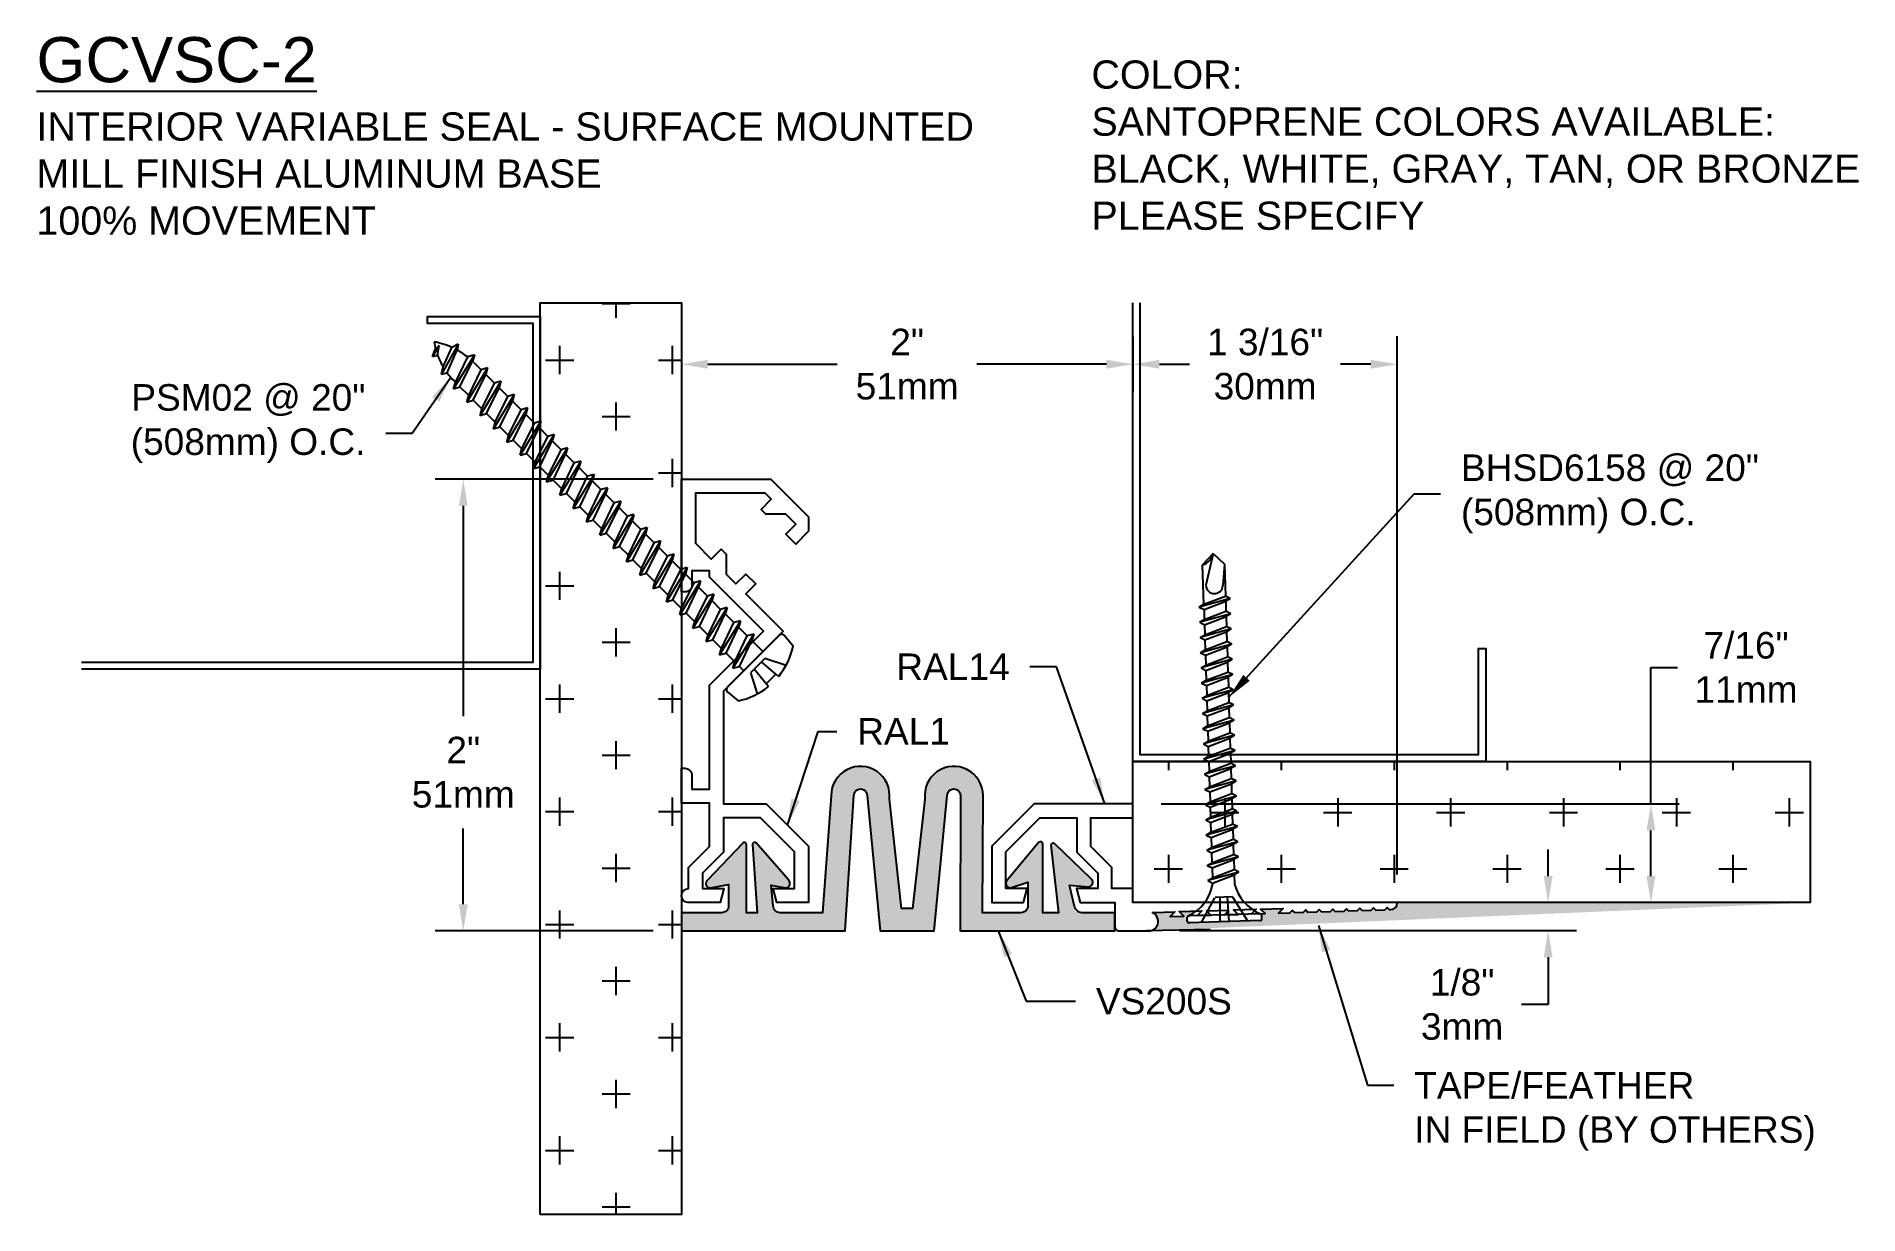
# Model space of a CAD drawing. Header units: inches. Extents: x 1.24 to 9.32, y 0.72 to 5.93.
import ezdxf

# ---------------------------------------------------------------- set-up
doc = ezdxf.new("R2010")
doc.units = ezdxf.units.IN
doc.header["$MEASUREMENT"] = 0
doc.linetypes.add('HIDDEN2', pattern=[0.1875, 0.125, -0.0625])
for name, color, linetype in [('Anchors', 4, 'Continuous'), ('Conditions', 1, 'Continuous'), ('Dimensions', 3, 'Continuous'), ('Fillers', 2, 'Continuous'), ('Metals', 7, 'Continuous'), ('Text', 2, 'Continuous')]:
    doc.layers.add(name, color=color, linetype=linetype)
doc.styles.add('Arial', font='arial.ttf')
doc.dimstyles.new('Arial', dxfattribs={"dimtxt": 0.1175, "dimasz": 0.1175, "dimexe": 0.125, "dimexo": 0.125, "dimgap": 0.09, "dimtad": 0, "dimtih": 1, "dimtoh": 1, "dimdec": 4, "dimzin": 0, "dimdsep": 46, "dimlunit": 4, "dimtxsty": 'Arial', "dimcen": 0.09, "dimadec": 0, "dimazin": 0, "dimtfac": 1, "dimtdec": 4, "dimtofl": 0, "dimtmove": 0, "dimatfit": 3, "dimfxl": 0, "dimfrac": 2, "dimtolj": 1, "dimtzin": 0, "dimarcsym": 0})

# ---------------------------------------------------------------- blocks, each defined once
blk = doc.blocks.new('*D0')
at = {"layer": 'Defpoints', "color": 0}
for p in [(4.1014, 4.7535), (6.1014, 4.7279), (4.1014, 4.4816)]:
    blk.add_point(p, dxfattribs=at)
at = {"layer": 'Dimensions', "color": 0, "lineweight": -2}
for p, q in [((4.1014, 4.6285), (4.1014, 4.3566)), ((6.1014, 4.6029), (6.1014, 4.3566)), ((4.2189, 4.4816), (4.7921, 4.4816)), ((5.9839, 4.4816), (5.4107, 4.4816))]:
    blk.add_line(p, q, dxfattribs=at)
at = {"layer": 'Dimensions', "color": 0}
for points in [[(4.2189, 4.5012), (4.2189, 4.4621), (4.1014, 4.4816)], [(5.9839, 4.5012), (5.9839, 4.4621), (6.1014, 4.4816)]]:
    blk.add_solid(points, dxfattribs=at)
at = {"layer": 'Dimensions', "color": 0, "insert": (5.1014, 4.4816), "char_height": 0.1175, "attachment_point": 5, "style": 'Arial'}
blk.add_mtext('\\A1;2"\\P51mm', dxfattribs=at)
blk = doc.blocks.new('RAL14')
blk.add_lwpolyline([(0.4255, -0.0332), (0.4055, -0.0538), (0.4655, -0.052), (0.4455, -0.0326), (0.5455, -0.0295), (0.5255, -0.0501), (0.5855, -0.0482), (0.5655, -0.0288), (0.6655, -0.0257), (0.6455, -0.0464), (0.6952, -0.0448), (0.7055, -0.0345), (0.7152, -0.0442), (0.7552, -0.0429), (0.7655, -0.0326), (0.7752, -0.0423), (0.8152, -0.0411), (0.8255, -0.0307), (0.8352, -0.0404), (0.8752, -0.0392), (0.8855, -0.0289), (0.8952, -0.0386), (0.9352, -0.0373), (0.9455, -0.027), (0.9552, -0.0367), (0.9952, -0.0355), (1.0055, -0.0251), (1.0152, -0.0348), (1.0552, -0.0336), (1.0655, -0.0233), (1.0752, -0.033), (1.1152, -0.0317), (1.1255, -0.0214), (1.1352, -0.0311), (1.142, -0.0309, 0.405134), (1.171, -0.0009), (1.171, 0), (0, 0), (0, 0.062), (-0.0936, 0.062), (-0.0936, 0.156), (-0.1866, 0.249), (-0.1866, 0.375), (0, 0.375), (0, 0.437), (-0.4373, 0.437), (-0.6243, 0.25), (-0.6243, 0), (-0.4852, 0), (-0.4686, 0.062), (-0.5623, 0.062), (-0.5623, 0.2243), (-0.4116, 0.375), (-0.2486, 0.375), (-0.2486, 0.2233), (-0.1556, 0.1303), (-0.1556, 0.062), (-0.2506, 0.062), (-0.234, 0), (-0.08, 0), (-0.08, -0.105, 0.414214), (-0.06, -0.125), (0.0598, -0.125, 0.898994), (0.0864, -0.0437), (0.1855, -0.0407), (0.1655, -0.0613), (0.2255, -0.0594), (0.2055, -0.04), (0.3055, -0.0369), (0.2855, -0.0575), (0.3455, -0.0557), (0.3255, -0.0363)], format="xyb", close=True)
blk = doc.blocks.new('*D2')
at = {"layer": 'Defpoints', "color": 0}
for p in [(6.1014, 4.4816), (6.1014, 4.4816), (7.2724, 2.0973)]:
    blk.add_point(p, dxfattribs=at)
at = {"layer": 'Dimensions', "color": 0, "lineweight": -2}
for p, q in [((7.2724, 2.2223), (7.2724, 4.6066)), ((6.2189, 4.4816), (6.3524, 4.4816)), ((7.1549, 4.4816), (7.0215, 4.4816))]:
    blk.add_line(p, q, dxfattribs=at)
at = {"layer": 'Dimensions', "color": 0}
for points in [[(6.2189, 4.5012), (6.2189, 4.4621), (6.1014, 4.4816)], [(7.1549, 4.5012), (7.1549, 4.4621), (7.2724, 4.4816)]]:
    blk.add_solid(points, dxfattribs=at)
at = {"layer": 'Dimensions', "color": 0, "insert": (6.6869, 4.4816), "char_height": 0.1175, "attachment_point": 5, "style": 'Arial'}
blk.add_mtext('\\A1;1 3/16"\\P30mm', dxfattribs=at)
blk = doc.blocks.new('*D3')
at = {"layer": 'Defpoints', "color": 0}
for p in [(9.1014, 2.0973), (6.1827, 1.9732), (7.9405, 1.9732)]:
    blk.add_point(p, dxfattribs=at)
at = {"layer": 'Dimensions', "color": 0, "lineweight": -2}
for p, q in [((7.9405, 2.2148), (7.9405, 2.3323)), ((8.9764, 2.0973), (7.8155, 2.0973)), ((6.3077, 1.9732), (8.0655, 1.9732)), ((7.9405, 1.8557), (7.9405, 1.6459)), ((7.9405, 1.6459), (7.823, 1.6459))]:
    blk.add_line(p, q, dxfattribs=at)
at = {"layer": 'Dimensions', "color": 0}
for points in [[(7.9209, 2.2148), (7.9601, 2.2148), (7.9405, 2.0973)], [(7.9209, 1.8557), (7.9601, 1.8557), (7.9405, 1.9732)]]:
    blk.add_solid(points, dxfattribs=at)
at = {"layer": 'Dimensions', "color": 0, "insert": (7.5594, 1.6459), "char_height": 0.1175, "attachment_point": 5, "style": 'Arial'}
blk.add_mtext('\\A1;1/8"\\P3mm', dxfattribs=at)
blk = doc.blocks.new('*D4')
at = {"layer": 'Defpoints', "color": 0}
for p in [(6.1014, 2.5343), (8.3958, 2.0973), (9.1014, 2.0973)]:
    blk.add_point(p, dxfattribs=at)
at = {"layer": 'Dimensions', "color": 0, "lineweight": -2}
for p, q in [((8.3958, 2.5343), (8.3958, 3.1391)), ((8.3958, 3.1391), (8.5133, 3.1391)), ((6.2264, 2.5343), (8.5208, 2.5343)), ((8.3958, 2.2148), (8.3958, 2.4168)), ((8.9764, 2.0973), (8.2708, 2.0973))]:
    blk.add_line(p, q, dxfattribs=at)
at = {"layer": 'Dimensions', "color": 0}
for points in [[(8.3762, 2.4168), (8.4154, 2.4168), (8.3958, 2.5343)], [(8.3762, 2.2148), (8.4154, 2.2148), (8.3958, 2.0973)]]:
    blk.add_solid(points, dxfattribs=at)
at = {"layer": 'Dimensions', "color": 0, "insert": (8.8171, 3.1391), "char_height": 0.1175, "attachment_point": 5, "style": 'Arial'}
blk.add_mtext('\\A1;7/16"\\P11mm', dxfattribs=at)
blk = doc.blocks.new('ral1')
blk.add_lwpolyline([(0, 0.0001, -0.958439), (0.0026, 0.062), (0.0026, 0.156), (0.0956, 0.249), (0.0956, 0.44), (-0.0284, 0.44), (-0.0284, 0.595), (-0.0124, 0.595, -0.414214), (0.0186, 0.564), (0.0186, 0.502), (0.0956, 0.502), (0.0956, 0.9627), (0.3351, 1.2022), (0.0956, 1.4416), (0.0956, 1.469), (0.0186, 1.469), (0.0186, 1.407, -0.414214), (-0.0124, 1.376), (-0.0284, 1.376), (-0.0284, 1.875), (0.368, 1.875), (0.5346, 1.7083), (0.5346, 1.6449), (0.478, 1.5882), (0.4341, 1.6321), (0.4787, 1.6766), (0.4348, 1.7205), (0.3464, 1.7198), (0.3245, 1.7417), (0.3691, 1.7862), (0.3423, 1.813), (0.0336, 1.813), (0.0336, 1.5913), (0.1039, 1.5211), (0.1477, 1.5649), (0.1697, 1.543), (0.1697, 1.4553), (0.2135, 1.4115), (0.2573, 1.4553), (0.3012, 1.4115), (0.2573, 1.3676), (0.4228, 1.2022), (0.1576, 0.937), (0.1576, 0.437), (0.3476, 0.437), (0.5346, 0.25), (0.5346, 0), (0.3943, 0), (0.3776, 0.062), (0.4726, 0.062), (0.4726, 0.2243), (0.322, 0.375), (0.1576, 0.375), (0.1576, 0.2233), (0.0646, 0.1303), (0.0646, 0.062), (0.1596, 0.062), (0.143, 0), (0, 0)], format="xyb", close=True)
blk = doc.blocks.new('*D6')
at = {"layer": 'Defpoints', "color": 0}
for p in [(3.1354, 3.9723), (4.1014, 3.9723), (4.1014, 1.9723)]:
    blk.add_point(p, dxfattribs=at)
at = {"layer": 'Dimensions', "color": 0, "lineweight": -2}
for p, q in [((3.9764, 3.9723), (3.0104, 3.9723)), ((3.1354, 3.8548), (3.1354, 2.9224)), ((3.1354, 2.0898), (3.1354, 2.4261)), ((3.9764, 1.9723), (3.0104, 1.9723))]:
    blk.add_line(p, q, dxfattribs=at)
at = {"layer": 'Dimensions', "color": 0}
for points in [[(3.1158, 3.8548), (3.1549, 3.8548), (3.1354, 3.9723)], [(3.1158, 2.0898), (3.1549, 2.0898), (3.1354, 1.9723)]]:
    blk.add_solid(points, dxfattribs=at)
at = {"layer": 'Dimensions', "color": 0, "insert": (3.1354, 2.6743), "char_height": 0.1175, "attachment_point": 5, "style": 'Arial'}
blk.add_mtext('\\A1;2"\\P51mm', dxfattribs=at)
blk = doc.blocks.new('PSMO2')
for p, q in [((-0.089, 0.1159), (-0.0437, 0.0281)), ((-0.0319, 0.1271), (-0.0299, 0.1115)), ((-0.0299, 0.1115), (-0.023, 0.0281)), ((-0.0299, 0.1115), (0.0299, 0.1115)), ((0.0299, 0.1115), (0.023, 0.0281)), ((0.0319, 0.1271), (0.0299, 0.1115)), ((0.089, 0.1159), (0.0437, 0.0281)), ((-0.1774, 0.0173), (-0.1722, 0.0772)), ((-0.1615, 0), (0.1615, 0)), ((-0.06, -0.0689), (-0.06, 0)), ((-0.0437, 0.0281), (0.0437, 0.0281)), ((0.06, -0.0273), (0.06, 0)), ((0.1774, 0.0173), (0.1722, 0.0772)), ((-0.086, -0.0833), (0.086, -0.0417)), ((-0.086, -0.0833), (-0.06, -0.0689)), ((0.06, -0.0273), (-0.06, -0.0689)), ((0.06, -0.0561), (-0.06, -0.0977)), ((0.086, -0.0417), (0.06, -0.0273)), ((0.086, -0.0417), (0.06, -0.0561)), ((0.06, -0.1106), (0.06, -0.0561)), ((-0.086, -0.0833), (-0.06, -0.0977)), ((-0.086, -0.1667), (0.086, -0.125)), ((-0.086, -0.1667), (-0.06, -0.1523)), ((-0.06, -0.1523), (-0.06, -0.0977)), ((0.06, -0.1106), (-0.06, -0.1523)), ((0.06, -0.1394), (-0.06, -0.1811)), ((0.086, -0.125), (0.06, -0.1106)), ((0.086, -0.125), (0.06, -0.1394)), ((0.06, -0.1939), (0.06, -0.1394)), ((-0.086, -0.1667), (-0.06, -0.1811)), ((-0.086, -0.25), (0.086, -0.2083)), ((-0.086, -0.25), (-0.06, -0.2356)), ((-0.06, -0.2356), (-0.06, -0.1811)), ((0.06, -0.1939), (-0.06, -0.2356)), ((0.06, -0.2227), (-0.06, -0.2644)), ((0.086, -0.2083), (0.06, -0.1939)), ((0.086, -0.2083), (0.06, -0.2227)), ((0.06, -0.2773), (0.06, -0.2227)), ((-0.086, -0.25), (-0.06, -0.2644)), ((-0.086, -0.3333), (0.086, -0.2917)), ((-0.086, -0.3333), (-0.06, -0.3189)), ((-0.06, -0.3189), (-0.06, -0.2644)), ((0.06, -0.2773), (-0.06, -0.3189)), ((0.06, -0.3061), (-0.06, -0.3477)), ((0.086, -0.2917), (0.06, -0.2773)), ((0.086, -0.2917), (0.06, -0.3061)), ((0.06, -0.3606), (0.06, -0.3061)), ((-0.086, -0.3333), (-0.06, -0.3477)), ((-0.086, -0.4167), (0.086, -0.375)), ((-0.086, -0.4167), (-0.06, -0.4023)), ((-0.06, -0.4023), (-0.06, -0.3477)), ((0.06, -0.3606), (-0.06, -0.4023)), ((0.06, -0.3894), (-0.06, -0.4311)), ((0.086, -0.375), (0.06, -0.3606)), ((0.086, -0.375), (0.06, -0.3894)), ((0.06, -0.4439), (0.06, -0.3894)), ((-0.086, -0.4167), (-0.06, -0.4311)), ((-0.086, -0.5), (0.086, -0.4583)), ((-0.06, -0.4856), (-0.06, -0.4311)), ((0.06, -0.4439), (-0.06, -0.4856)), ((0.06, -0.4727), (-0.06, -0.5144)), ((0.086, -0.4583), (0.06, -0.4439)), ((0.086, -0.4583), (0.06, -0.4727)), ((0.06, -0.5273), (0.06, -0.4727)), ((-0.086, -0.5), (-0.06, -0.4856)), ((-0.086, -0.5), (-0.06, -0.5144)), ((-0.086, -0.5833), (0.086, -0.5417)), ((-0.06, -0.5689), (-0.06, -0.5144)), ((0.06, -0.5273), (-0.06, -0.5689)), ((0.06, -0.5561), (-0.06, -0.5977)), ((0.086, -0.5417), (0.06, -0.5273)), ((0.086, -0.5417), (0.06, -0.5561)), ((0.06, -0.6106), (0.06, -0.5561)), ((-0.086, -0.5833), (-0.06, -0.5689)), ((-0.086, -0.5833), (-0.06, -0.5977)), ((-0.086, -0.6667), (0.086, -0.625)), ((-0.06, -0.6523), (-0.06, -0.5977)), ((0.06, -0.6106), (-0.06, -0.6523)), ((0.06, -0.6394), (-0.06, -0.6811)), ((0.086, -0.625), (0.06, -0.6106)), ((0.086, -0.625), (0.06, -0.6394)), ((0.06, -0.6939), (0.06, -0.6394)), ((-0.086, -0.6667), (-0.06, -0.6523)), ((-0.086, -0.6667), (-0.06, -0.6811)), ((-0.086, -0.75), (0.086, -0.7083)), ((-0.06, -0.7356), (-0.06, -0.6811)), ((0.06, -0.6939), (-0.06, -0.7356)), ((0.06, -0.7227), (-0.06, -0.7644)), ((0.086, -0.7083), (0.06, -0.6939)), ((0.086, -0.7083), (0.06, -0.7227)), ((0.06, -0.7773), (0.06, -0.7227)), ((-0.086, -0.75), (-0.06, -0.7356)), ((-0.086, -0.75), (-0.06, -0.7644)), ((-0.086, -0.8333), (0.086, -0.7917)), ((-0.06, -0.8189), (-0.06, -0.7644)), ((0.06, -0.7773), (-0.06, -0.8189)), ((0.06, -0.8061), (-0.06, -0.8477)), ((0.086, -0.7917), (0.06, -0.7773)), ((0.086, -0.7917), (0.06, -0.8061)), ((0.06, -0.8606), (0.06, -0.8061)), ((-0.086, -0.8333), (-0.06, -0.8189)), ((-0.086, -0.8333), (-0.06, -0.8477)), ((-0.086, -0.9167), (0.086, -0.875)), ((-0.06, -0.9023), (-0.06, -0.8477)), ((0.06, -0.8606), (-0.06, -0.9023)), ((0.086, -0.875), (0.06, -0.8606)), ((0.086, -0.875), (0.06, -0.8894)), ((-0.086, -0.9167), (-0.06, -0.9023)), ((-0.086, -0.9167), (-0.06, -0.9311)), ((-0.086, -1), (0.086, -0.9583)), ((0.06, -0.8894), (-0.06, -0.9311)), ((-0.06, -0.9856), (-0.06, -0.9311)), ((0.06, -0.9439), (-0.06, -0.9856)), ((0.06, -0.9439), (0.06, -0.8894)), ((0.086, -0.9583), (0.06, -0.9439)), ((0.086, -0.9583), (0.06, -0.9727)), ((-0.086, -1), (-0.06, -0.9856)), ((-0.086, -1), (-0.06, -1.0144)), ((-0.086, -1.0833), (0.086, -1.0417)), ((0.06, -0.9727), (-0.06, -1.0144)), ((-0.06, -1.0689), (-0.06, -1.0144)), ((0.06, -1.0273), (-0.06, -1.0689)), ((0.06, -1.0273), (0.06, -0.9727)), ((0.086, -1.0417), (0.06, -1.0273)), ((0.086, -1.0417), (0.06, -1.0561)), ((-0.086, -1.0833), (-0.06, -1.0689)), ((-0.086, -1.0833), (-0.06, -1.0977)), ((-0.086, -1.1667), (0.086, -1.125)), ((0.06, -1.0561), (-0.06, -1.0977)), ((-0.06, -1.1523), (-0.06, -1.0977)), ((0.06, -1.1106), (-0.06, -1.1523)), ((0.06, -1.1106), (0.06, -1.0561)), ((0.086, -1.125), (0.06, -1.1106)), ((0.086, -1.125), (0.06, -1.1394)), ((-0.086, -1.1667), (-0.06, -1.1523)), ((-0.086, -1.1667), (-0.06, -1.1811)), ((-0.086, -1.25), (0.086, -1.2083)), ((0.06, -1.1394), (-0.06, -1.1811)), ((-0.06, -1.2356), (-0.06, -1.1811)), ((0.06, -1.1939), (-0.06, -1.2356)), ((0.06, -1.1939), (0.06, -1.1394)), ((0.086, -1.2083), (0.06, -1.1939)), ((0.086, -1.2083), (0.06, -1.2227)), ((-0.086, -1.25), (-0.06, -1.2356)), ((-0.086, -1.25), (-0.06, -1.2644)), ((0.06, -1.2227), (-0.06, -1.2644)), ((-0.06, -1.3189), (-0.06, -1.2644)), ((0.06, -1.2773), (-0.06, -1.3189)), ((0.06, -1.2773), (0.06, -1.2227)), ((0.086, -1.2917), (0.06, -1.2773)), ((-0.086, -1.3333), (0.086, -1.2917)), ((-0.086, -1.3333), (-0.06, -1.3189)), ((-0.086, -1.3333), (-0.06, -1.3477)), ((0.06, -1.3061), (-0.06, -1.3477)), ((-0.06, -1.4023), (-0.06, -1.3477)), ((0.06, -1.3606), (-0.06, -1.4023)), ((0.086, -1.2917), (0.06, -1.3061)), ((0.06, -1.3606), (0.06, -1.3061)), ((0.086, -1.375), (0.06, -1.3606)), ((-0.086, -1.4167), (0.086, -1.375)), ((-0.086, -1.4167), (-0.06, -1.4023)), ((-0.086, -1.4167), (-0.06, -1.4311)), ((0.06, -1.3894), (-0.06, -1.4311)), ((-0.06, -1.4856), (-0.06, -1.4311)), ((0.06, -1.4439), (-0.06, -1.4856)), ((0.086, -1.375), (0.06, -1.3894)), ((0.06, -1.4439), (0.06, -1.3894)), ((0.086, -1.4583), (0.06, -1.4439)), ((-0.086, -1.5), (0.086, -1.4583)), ((-0.086, -1.5), (-0.06, -1.4856)), ((-0.086, -1.5), (-0.06, -1.5144)), ((0.06, -1.4727), (-0.06, -1.5144)), ((-0.06, -1.5689), (-0.06, -1.5144)), ((0.06, -1.5273), (-0.06, -1.5689)), ((0.086, -1.4583), (0.06, -1.4727)), ((0.06, -1.5273), (0.06, -1.4727)), ((0.086, -1.5417), (0.06, -1.5273)), ((-0.086, -1.5833), (0.086, -1.5417)), ((-0.086, -1.5833), (-0.06, -1.5689)), ((-0.086, -1.5833), (-0.06, -1.5977)), ((0.06, -1.5561), (-0.06, -1.5977)), ((-0.06, -1.6523), (-0.06, -1.5977)), ((0.06, -1.6106), (-0.06, -1.6523)), ((0.086, -1.5417), (0.06, -1.5561)), ((0.06, -1.6106), (0.06, -1.5561)), ((0.086, -1.625), (0.06, -1.6106)), ((-0.086, -1.6667), (0.086, -1.625)), ((-0.086, -1.6667), (-0.06, -1.6523)), ((-0.086, -1.6667), (-0.06, -1.6811)), ((0.06, -1.6394), (-0.06, -1.6811)), ((-0.06, -1.7356), (-0.06, -1.6811)), ((0.06, -1.6939), (-0.06, -1.7356)), ((0.086, -1.625), (0.06, -1.6394)), ((0.06, -1.6939), (0.06, -1.6394)), ((0.086, -1.7083), (0.06, -1.6939)), ((-0.086, -1.75), (0.086, -1.7083)), ((-0.086, -1.75), (-0.06, -1.7356)), ((-0.086, -1.75), (-0.06, -1.7644)), ((0.06, -1.7227), (-0.06, -1.7644)), ((-0.06, -1.8104), (-0.06, -1.7644)), ((0.086, -1.7083), (0.06, -1.7227)), ((0.06, -1.7227), (0.06, -1.7773)), ((-0.086, -1.8333), (0.086, -1.7917)), ((-0.086, -1.8333), (-0.06, -1.8189)), ((-0.086, -1.8333), (-0.058, -1.847)), ((0.06, -1.7773), (-0.06, -1.8189)), ((0.06, -1.8061), (-0.058, -1.847)), ((0.086, -1.7917), (0.06, -1.7773)), ((0.086, -1.7917), (0.06, -1.8061)), ((0.06, -1.8061), (0.06, -1.8104)), ((-0.0685, -1.9167), (0.0787, -1.875)), ((-0.0685, -1.9167), (-0.047, -1.902)), ((-0.0685, -1.9167), (-0.0389, -1.9264)), ((0.0559, -1.862), (-0.047, -1.902)), ((0.0496, -1.8924), (-0.0389, -1.9264)), ((0.0787, -1.875), (0.0496, -1.8924)), ((0.0787, -1.875), (0.0559, -1.862)), ((0.0305, -1.9468), (-0.0039, -1.972)), ((-0.0039, -1.972), (0.0513, -1.9583)), ((0.0174, -1.9725), (-0.0039, -1.972)), ((0.0513, -1.9583), (0.0174, -1.9725)), ((0.0513, -1.9583), (0.0305, -1.9468))]:
    blk.add_line(p, q)
for centre, radius, start, end in [((0, -0.1847), 0.3135, 95.84468, 123.32297), ((0, -0.1847), 0.3135, 56.67703, 84.15532), ((-0.1615, 0.016), 0.016, 175, 270), ((0.1615, 0.016), 0.016, 270, 5), ((0.2696, -1.8104), 0.3296, 180, 181.48094), ((0.2696, -1.8104), 0.3296, 186.38087, 196.13333), ((-0.2696, -1.8104), 0.3296, 350.9871, 0), ((0.2696, -1.8104), 0.3296, 200.61291, 215.11798), ((-0.2696, -1.8104), 0.3296, 335.5566, 345.58715), ((-0.2696, -1.8104), 0.3296, 324.88202, 330.53258)]:
    blk.add_arc(centre, radius, start, end)
blk = doc.blocks.new('PSM02')
blk.add_blockref('PSMO2', (0, 0))
blk = doc.blocks.new('vs200s')
blk.add_hatch(color=256).paths.add_polyline_path([(4.8849, 2.6965, -1.006512), (4.9434, 2.6965), (5.0017, 2.0979), (5.2404, 2.0979), (5.2987, 2.6965, -1.006512), (5.3572, 2.6965), (5.3552, 2.0973), (6.0411, 2.0973), (6.0411, 2.1773), (5.9025, 2.1773, -0.381399), (5.8621, 2.207), (5.8407, 2.2995), (5.9233, 2.2929, 0.6658), (5.9375, 2.327), (5.7746, 2.4836, 0.645863), (5.758, 2.4761), (5.7915, 2.1773), (5.7215, 2.1773), (5.7215, 2.4823, 0.637589), (5.705, 2.49), (5.5659, 2.3235, 0.699658), (5.5788, 2.2882), (5.6556, 2.3123), (5.6556, 2.2083, -0.414214), (5.6246, 2.1773), (5.4552, 2.1773), (5.4572, 2.6965, 1.064659), (5.1997, 2.6807), (5.1453, 2.1968), (5.0968, 2.1968), (5.0424, 2.6807, 1.064659), (4.7849, 2.6965), (4.7463, 2.1773), (4.5594, 2.1773, -0.414214), (4.5284, 2.2083), (4.5186, 2.299), (4.5822, 2.2878, 0.699658), (4.595, 2.3231), (4.453, 2.4873, 0.637589), (4.4366, 2.4796), (4.4572, 2.1773), (4.4101, 2.1773), (4.4101, 2.4788, 0.67662), (4.3928, 2.4857), (4.2366, 2.3221, 0.684825), (4.2501, 2.2873), (4.3301, 2.3023), (4.3301, 2.2083, -0.414214), (4.2991, 2.1773), (4.1211, 2.1773), (4.1211, 2.0973), (4.8463, 2.0973)])
blk.add_lwpolyline([(5.0424, 2.6807, 1.064659), (4.7849, 2.6965), (4.7463, 2.1773), (4.5594, 2.1773, -0.414214), (4.5284, 2.2083), (4.5186, 2.299), (4.5822, 2.2878, 0.699658), (4.595, 2.3231), (4.453, 2.4873, 0.637589), (4.4366, 2.4796), (4.4572, 2.1773), (4.4101, 2.1773), (4.4101, 2.4788, 0.67662), (4.3928, 2.4857), (4.2366, 2.3221, 0.684825), (4.2501, 2.2873), (4.3301, 2.3023), (4.3301, 2.2083, -0.414214), (4.2991, 2.1773), (4.1211, 2.1773), (4.1211, 2.0973), (4.8463, 2.0973), (4.8849, 2.6965, -1.006512), (4.9434, 2.6965), (5.0017, 2.0979), (5.2404, 2.0979), (5.2987, 2.6965, -1.006512), (5.3572, 2.6965), (5.3552, 2.0973), (6.0411, 2.0973), (6.0411, 2.1773), (5.9025, 2.1773, -0.37041), (5.8624, 2.2056), (5.8407, 2.2995), (5.9233, 2.2929, 0.684825), (5.9368, 2.3277), (5.7752, 2.483, 0.67662), (5.758, 2.4761), (5.7915, 2.1773), (5.7215, 2.1773), (5.7215, 2.4823, 0.637589), (5.705, 2.49), (5.5659, 2.3235, 0.699658), (5.5788, 2.2882), (5.6556, 2.3123), (5.6556, 2.2083, -0.414214), (5.6246, 2.1773), (5.4552, 2.1773), (5.4572, 2.6965, 1.064659), (5.1997, 2.6807), (5.1453, 2.1968), (5.0968, 2.1968)], format="xyb", close=True)
blk = doc.blocks.new('BHSD6158')
for p, q in [((-0.1577, 0), (0.1577, 0)), ((-0.1655, -0.0078), (-0.1655, -0.0232)), ((-0.1577, -0.031), (0.1577, -0.031)), ((0.1655, -0.0078), (0.1655, -0.0232)), ((-0.0695, -0.218), (0.0695, -0.1843)), ((-0.0695, -0.218), (-0.0485, -0.2063)), ((-0.0695, -0.218), (-0.0485, -0.2296)), ((-0.0485, -0.2063), (-0.0485, -0.1655)), ((0.0485, -0.1727), (-0.0485, -0.2063)), ((0.0485, -0.1959), (-0.0485, -0.2296)), ((-0.0485, -0.2737), (-0.0485, -0.2296)), ((0.0485, -0.24), (-0.0485, -0.2737)), ((0.0485, -0.1727), (0.0485, -0.1655)), ((0.0695, -0.1843), (0.0485, -0.1727)), ((0.0695, -0.1843), (0.0485, -0.1959)), ((0.0485, -0.24), (0.0485, -0.1959)), ((0.0695, -0.2516), (0.0485, -0.24)), ((-0.0695, -0.2853), (0.0695, -0.2516)), ((-0.0695, -0.2853), (-0.0485, -0.2737)), ((-0.0695, -0.2853), (-0.0485, -0.2969)), ((-0.0695, -0.3527), (0.0695, -0.319)), ((0.0485, -0.2633), (-0.0485, -0.2969)), ((-0.0485, -0.341), (-0.0485, -0.2969)), ((0.0485, -0.3073), (-0.0485, -0.341)), ((0.0695, -0.2516), (0.0485, -0.2633)), ((0.0485, -0.3073), (0.0485, -0.2633)), ((0.0695, -0.319), (0.0485, -0.3073)), ((0.0695, -0.319), (0.0485, -0.3306)), ((-0.0695, -0.3527), (-0.0485, -0.341)), ((-0.0695, -0.3527), (-0.0485, -0.3643)), ((-0.0695, -0.42), (0.0695, -0.3863)), ((0.0485, -0.3306), (-0.0485, -0.3643)), ((-0.0485, -0.4084), (-0.0485, -0.3643)), ((0.0485, -0.3747), (-0.0485, -0.4084)), ((0.0485, -0.398), (-0.0485, -0.4316)), ((0.0485, -0.3747), (0.0485, -0.3306)), ((0.0695, -0.3863), (0.0485, -0.3747)), ((0.0695, -0.3863), (0.0485, -0.398)), ((0.0485, -0.442), (0.0485, -0.398)), ((-0.0695, -0.42), (-0.0485, -0.4084)), ((-0.0695, -0.42), (-0.0485, -0.4316)), ((-0.0695, -0.4873), (0.0695, -0.4537)), ((-0.0695, -0.4873), (-0.0485, -0.4757)), ((-0.0485, -0.4757), (-0.0485, -0.4316)), ((0.0485, -0.442), (-0.0485, -0.4757)), ((0.0485, -0.4653), (-0.0485, -0.499)), ((0.0695, -0.4537), (0.0485, -0.442)), ((0.0695, -0.4537), (0.0485, -0.4653)), ((0.0485, -0.5094), (0.0485, -0.4653)), ((-0.0695, -0.4873), (-0.0485, -0.499)), ((-0.0695, -0.5547), (0.0695, -0.521)), ((-0.0695, -0.5547), (-0.0485, -0.5431)), ((-0.0695, -0.5547), (-0.0485, -0.5663)), ((-0.0485, -0.5431), (-0.0485, -0.499)), ((0.0485, -0.5094), (-0.0485, -0.5431)), ((0.0485, -0.5326), (-0.0485, -0.5663)), ((0.0695, -0.521), (0.0485, -0.5094)), ((0.0695, -0.521), (0.0485, -0.5326)), ((0.0485, -0.5767), (0.0485, -0.5326)), ((-0.0695, -0.622), (0.0695, -0.5884)), ((-0.0695, -0.622), (-0.0485, -0.6104)), ((-0.0695, -0.622), (-0.0485, -0.6337)), ((-0.0485, -0.6104), (-0.0485, -0.5663)), ((0.0485, -0.5767), (-0.0485, -0.6104)), ((0.0485, -0.6), (-0.0485, -0.6337)), ((-0.0485, -0.6777), (-0.0485, -0.6337)), ((0.0485, -0.6441), (-0.0485, -0.6777)), ((0.0695, -0.5884), (0.0485, -0.5767)), ((0.0695, -0.5884), (0.0485, -0.6)), ((0.0485, -0.6441), (0.0485, -0.6)), ((0.0695, -0.6557), (0.0485, -0.6441)), ((-0.0695, -0.6894), (0.0695, -0.6557)), ((-0.0695, -0.6894), (-0.0485, -0.6777)), ((-0.0695, -0.6894), (-0.0485, -0.701)), ((-0.0695, -0.7567), (0.0695, -0.723)), ((0.0485, -0.6673), (-0.0485, -0.701)), ((-0.0485, -0.7451), (-0.0485, -0.701)), ((0.0485, -0.7114), (-0.0485, -0.7451)), ((0.0695, -0.6557), (0.0485, -0.6673)), ((0.0485, -0.7114), (0.0485, -0.6673)), ((0.0695, -0.723), (0.0485, -0.7114)), ((0.0695, -0.723), (0.0485, -0.7347)), ((-0.0695, -0.7567), (-0.0485, -0.7451)), ((-0.0695, -0.7567), (-0.0485, -0.7684)), ((-0.0695, -0.8241), (0.0695, -0.7904)), ((0.0485, -0.7347), (-0.0485, -0.7684)), ((-0.0485, -0.8124), (-0.0485, -0.7684)), ((0.0485, -0.7788), (-0.0485, -0.8124)), ((0.0485, -0.802), (-0.0485, -0.8357)), ((0.0485, -0.7788), (0.0485, -0.7347)), ((0.0695, -0.7904), (0.0485, -0.7788)), ((0.0695, -0.7904), (0.0485, -0.802)), ((0.0485, -0.8461), (0.0485, -0.802)), ((-0.0695, -0.8241), (-0.0485, -0.8124)), ((-0.0695, -0.8241), (-0.0485, -0.8357)), ((-0.0695, -0.8914), (0.0695, -0.8577)), ((-0.0695, -0.8914), (-0.0485, -0.8798)), ((-0.0485, -0.8798), (-0.0485, -0.8357)), ((0.0485, -0.8461), (-0.0485, -0.8798)), ((0.0485, -0.8694), (-0.0485, -0.903)), ((0.0695, -0.8577), (0.0485, -0.8461)), ((0.0695, -0.8577), (0.0485, -0.8694)), ((0.0485, -0.9135), (0.0485, -0.8694)), ((-0.0695, -0.8914), (-0.0485, -0.903)), ((-0.0695, -0.9588), (0.0695, -0.9251)), ((-0.0695, -0.9588), (-0.0485, -0.9471)), ((-0.0695, -0.9588), (-0.0485, -0.9704)), ((-0.0485, -0.9471), (-0.0485, -0.903)), ((0.0485, -0.9135), (-0.0485, -0.9471)), ((0.0485, -0.9367), (-0.0485, -0.9704)), ((0.0695, -0.9251), (0.0485, -0.9135)), ((0.0695, -0.9251), (0.0485, -0.9367)), ((0.0485, -0.9808), (0.0485, -0.9367)), ((-0.0695, -1.0261), (0.0695, -0.9924)), ((-0.0695, -1.0261), (-0.0485, -1.0145)), ((-0.0695, -1.0261), (-0.0485, -1.0377)), ((-0.0485, -1.0145), (-0.0485, -0.9704)), ((0.0485, -0.9808), (-0.0485, -1.0145)), ((0.0485, -1.0041), (-0.0485, -1.0377)), ((-0.0485, -1.0818), (-0.0485, -1.0377)), ((0.0485, -1.0481), (-0.0485, -1.0818)), ((0.0695, -0.9924), (0.0485, -0.9808)), ((0.0695, -0.9924), (0.0485, -1.0041)), ((0.0485, -1.0481), (0.0485, -1.0041)), ((0.0695, -1.0598), (0.0485, -1.0481)), ((-0.0695, -1.0934), (0.0695, -1.0598)), ((-0.0695, -1.0934), (-0.0485, -1.0818)), ((-0.0695, -1.0934), (-0.0485, -1.1051)), ((-0.0695, -1.1608), (0.0695, -1.1271)), ((0.0485, -1.0714), (-0.0485, -1.1051)), ((-0.0485, -1.1492), (-0.0485, -1.1051)), ((0.0485, -1.1155), (-0.0485, -1.1492)), ((0.0695, -1.0598), (0.0485, -1.0714)), ((0.0485, -1.1155), (0.0485, -1.0714)), ((0.0695, -1.1271), (0.0485, -1.1155)), ((0.0695, -1.1271), (0.0485, -1.1387)), ((-0.0695, -1.1608), (-0.0485, -1.1492)), ((-0.0695, -1.1608), (-0.0485, -1.1724)), ((-0.0695, -1.2281), (0.0695, -1.1945)), ((0.0485, -1.1387), (-0.0485, -1.1724)), ((-0.0485, -1.2165), (-0.0485, -1.1724)), ((0.0485, -1.1828), (-0.0485, -1.2165)), ((0.0485, -1.2061), (-0.0485, -1.2398)), ((0.0485, -1.1828), (0.0485, -1.1387)), ((0.0695, -1.1945), (0.0485, -1.1828)), ((0.0695, -1.1945), (0.0485, -1.2061)), ((0.0485, -1.2502), (0.0485, -1.2061)), ((-0.0695, -1.2281), (-0.0485, -1.2165)), ((-0.0695, -1.2281), (-0.0485, -1.2398)), ((-0.0695, -1.2955), (0.0695, -1.2618)), ((-0.0695, -1.2955), (-0.0485, -1.2838)), ((-0.0485, -1.2838), (-0.0485, -1.2398)), ((0.0485, -1.2502), (-0.0485, -1.2838)), ((0.0485, -1.2734), (-0.0485, -1.3071)), ((0.0695, -1.2618), (0.0485, -1.2502)), ((0.0695, -1.2618), (0.0485, -1.2734)), ((0.0485, -1.3175), (0.0485, -1.2734)), ((-0.0695, -1.2955), (-0.0485, -1.3071)), ((-0.0695, -1.3628), (0.0695, -1.3292)), ((-0.0695, -1.3628), (-0.0485, -1.3512)), ((-0.0695, -1.3628), (-0.0485, -1.3745)), ((-0.0485, -1.3512), (-0.0485, -1.3071)), ((0.0485, -1.3175), (-0.0485, -1.3512)), ((0.0485, -1.3408), (-0.0485, -1.3745)), ((0.0695, -1.3292), (0.0485, -1.3175)), ((0.0695, -1.3292), (0.0485, -1.3408)), ((0.0485, -1.3849), (0.0485, -1.3408)), ((-0.0695, -1.4302), (0.0695, -1.3965)), ((-0.0695, -1.4302), (-0.0485, -1.4185)), ((-0.0695, -1.4302), (-0.0485, -1.4418)), ((-0.0485, -1.4185), (-0.0485, -1.3745)), ((0.0485, -1.3849), (-0.0485, -1.4185)), ((0.0485, -1.4081), (-0.0485, -1.4418)), ((-0.0485, -1.5837), (-0.0485, -1.4418)), ((0.0695, -1.3965), (0.0485, -1.3849)), ((0.0695, -1.3965), (0.0485, -1.4081)), ((0.0485, -1.4081), (0.0485, -1.5837)), ((-0.0485, -1.5837), (-0.0385, -1.4887)), ((0, -1.6322), (0.0367, -1.4933)), ((0, -1.6322), (-0.0485, -1.5837)), ((0, -1.6322), (0.0485, -1.5837))]:
    blk.add_line(p, q)
at = {"linetype": 'HIDDEN2'}
for p, q in [((-0.1026, 0), (-0.0382, -0.1106)), ((-0.0199, 0), (-0.0159, -0.1106)), ((0.0199, 0), (0.0159, -0.1106)), ((0.1026, 0), (0.0382, -0.1106)), ((0.0382, -0.1106), (-0.0382, -0.1106))]:
    blk.add_line(p, q, dxfattribs=at)
for centre, radius, start, end in [((-0.1577, -0.0078), 0.00781, 90, 180), ((0.1577, -0.0078), 0.00781, 0, 90), ((-0.1577, -0.0232), 0.00781, 180, 270), ((-0.2432, -0.212), 0.2002, 13.43937, 64.70603), ((0.2432, -0.212), 0.2002, 115.29397, 166.56063), ((0.1577, -0.0232), 0.00781, 270, 0), ((-0.0009, -1.4919), 0.0377, 357.78791, 175.12637), ((0.0619, -1.6456), 0.0633, 102.22033, 167.77967)]:
    blk.add_arc(centre, radius, start, end)

msp = doc.modelspace()

# ---------------------------------------------------------------- hatches: boundary and pattern name
at = {"layer": 'Conditions'}
h = msp.add_hatch(dxfattribs=at)
h.set_pattern_fill('CROSS', color=256, style=0)
h.paths.add_polyline_path([(4.10139, 4.75353), (3.47639, 4.75353), (3.47639, 4.22864), (3.47905, 4.22941), (3.47639, 4.22015), (3.47639, 4.1953), (3.50942, 4.16227), (3.53798, 4.17048), (3.52977, 4.14192), (3.56834, 4.10335), (3.59691, 4.11156), (3.5887, 4.08299), (3.62727, 4.04442), (3.65583, 4.05263), (3.64762, 4.02407), (3.68619, 3.9855), (3.71476, 3.99371), (3.70655, 3.96514), (3.74512, 3.92657), (3.77368, 3.93478), (3.76547, 3.90622), (3.80405, 3.86765), (3.83261, 3.87585), (3.8244, 3.84729), (3.86297, 3.80872), (3.89153, 3.81693), (3.88333, 3.78837), (3.9219, 3.7498), (3.95046, 3.758), (3.94225, 3.72944), (3.98082, 3.69087), (4.00938, 3.69908), (4.00118, 3.67052), (4.03975, 3.63194), (4.06831, 3.64015), (4.0601, 3.61159), (4.09867, 3.57302), (4.10139, 3.5738)])
h.paths.add_polyline_path([(3.47639, 0.71584), (4.10139, 0.71584), (4.10139, 3.37334), (4.094, 3.37122), (4.10139, 3.39694), (4.10139, 3.40059), (4.06364, 3.43835), (4.03508, 3.43014), (4.04328, 3.4587), (4.00471, 3.49727), (3.97615, 3.48907), (3.98436, 3.51763), (3.94579, 3.5562), (3.91722, 3.54799), (3.92543, 3.57655), (3.88686, 3.61513), (3.8583, 3.60692), (3.86651, 3.63548), (3.82793, 3.67405), (3.79937, 3.66584), (3.80758, 3.6944), (3.76901, 3.73298), (3.74045, 3.72477), (3.74866, 3.75333), (3.71008, 3.7919), (3.68152, 3.78369), (3.68973, 3.81226), (3.65116, 3.85083), (3.6226, 3.84262), (3.6308, 3.87118), (3.59223, 3.90975), (3.56367, 3.90155), (3.57188, 3.93011), (3.53331, 3.96868), (3.50475, 3.96047), (3.51295, 3.98903), (3.47639, 4.02559)])
h = msp.add_hatch(dxfattribs=at)
h.set_pattern_fill('CROSS', color=256, style=0)
h.set_pattern_definition([(0, (0.19578, 7.2469), (0.25, -0.25), [0.125, -0.375]), (270, (0.25828, 7.3094), (-0.25, -0.25), [0.125, -0.375])])
h.paths.add_polyline_path([(9.10139, 2.09728), (6.10139, 2.09728), (6.10139, 2.19728), (6.10139, 2.72228), (7.66389, 2.72228), (9.10139, 2.72228)])
h = msp.add_hatch(color=256, dxfattribs=at)
h.dxf.hatch_style = 1
h.paths.add_polyline_path([(9.10139, 2.09728), (7.27244, 2.09728), (7.27244, 2.09636, -0.4051336), (7.24337, 2.06637), (7.23658, 2.06616), (7.22688, 2.07587), (7.21655, 2.06554), (7.17658, 2.0643), (7.16688, 2.074), (7.15655, 2.06367), (7.11658, 2.06243), (7.10688, 2.07213), (7.09655, 2.06181), (7.05658, 2.06056), (7.04688, 2.07027), (7.03655, 2.05994), (6.99658, 2.0587), (6.98688, 2.0684), (6.97655, 2.05807), (6.93658, 2.05683), (6.92688, 2.06653), (6.91655, 2.05621), (6.87658, 2.05496), (6.86688, 2.06467), (6.85655, 2.05434), (6.81658, 2.0531), (6.80688, 2.0628), (6.79655, 2.05247), (6.74688, 2.05093), (6.76688, 2.07156), (6.66688, 2.06845), (6.68688, 2.04906), (6.6637, 2.04834, -0.4442786), (6.67254, 2.04084), (6.67302, 2.02547, -0.4142136), (6.66545, 2.01742), (6.35023, 2.00761, -0.4142136), (6.34218, 2.01518), (6.3417, 2.03055, -0.4142136), (6.34927, 2.0386, 0.0486862), (6.38202, 2.05959), (6.30688, 2.05725), (6.32688, 2.03786), (6.26688, 2.036), (6.28688, 2.05663), (6.18779, 2.05355, -0.6928044), (6.18266, 1.97319)])

# ---------------------------------------------------------------- linework, layer by layer
for points in [[(1.44514, 3.16217), (3.44514, 3.16217), (3.44514, 4.66217), (2.97639, 4.66217), (2.97639, 4.69342), (3.47639, 4.69342), (3.47639, 3.13092), (1.44514, 3.13092)], [(6.13264, 4.75353), (6.13264, 2.75353), (7.63264, 2.75353), (7.63264, 3.22228), (7.66389, 3.22228), (7.66389, 2.72228), (6.10139, 2.72228), (6.10139, 4.75353)], [(6.10139, 2.72228), (9.10139, 2.72228), (9.10139, 2.09728), (6.10139, 2.09728), (6.10139, 2.72228)], [(6.44353, 1.97896), (6.16117, 1.97228)]]:
    msp.add_lwpolyline(points, dxfattribs=at)
msp.add_lwpolyline([(3.47639, 0.71584), (3.47639, 4.75353), (4.10139, 4.75353), (4.10139, 0.71584)], close=True, dxfattribs=at)

# ---------------------------------------------------------------- block references
at = {"layer": 'Anchors'}
for name, p, rotation in [('PSM02', (4.41998, 3.16686), 225), ('BHSD6158', (6.50784, 2.01252), 181.7819053031366)]:
    msp.add_blockref(name, p, dxfattribs=dict(at, rotation=rotation))
at = {"layer": 'Fillers'}
msp.add_blockref('vs200s', (-0.01969, -0.125), dxfattribs=at)
at = {"layer": 'Metals'}
for name, p in [('ral1', (4.12976, 2.09728)), ('RAL14', (6.10139, 2.09728))]:
    msp.add_blockref(name, p, dxfattribs=at)

# ---------------------------------------------------------------- texts
at = {"layer": 'Text', "attachment_point": 1, "style": 'Arial'}
for s, insert, char_height, width in [('{\\LGCVSC-2\\P\\H0.625x;\\lINTERIOR VARIABLE SEAL - SURFACE MOUNTED\\PMILL FINISH ALUMINUM BASE\\P100% MOVEMENT}', (1.24492, 5.93048), 0.2, 4.1875), ('COLOR:{\\L                        \\~ \\P}SANTOPRENE COLORS AVAILABLE:\\PBLACK, WHITE, GRAY, TAN, OR BRONZE\\PPLEASE SPECIFY', (5.91765, 5.82727), 0.125, 3.3873097)]:
    msp.add_mtext(s, dxfattribs=dict(at, insert=insert, char_height=char_height, width=width))
at = {"layer": 'Text', "char_height": 0.1175, "style": 'Arial'}
for s, insert, attachment_point in [('\\A1;PSM02 @ 20"\\P(508mm) O.C.', (2.70207, 4.21914), 6), ('BHSD6158 @ 20"\\P(508mm) O.C.', (7.55437, 3.90787), 4), ('RAL14', (5.55516, 3.14192), 6), ('\\A1;RAL1', (4.8803, 2.91463), 1), ('VS200S', (5.93722, 1.71965), 1), ('\\A1;TAPE/FEATHER\\PIN FIELD (BY OTHERS)', (7.34752, 1.34691), 1)]:
    msp.add_mtext(s, dxfattribs=dict(at, insert=insert, attachment_point=attachment_point))

# ---------------------------------------------------------------- dimensions: what is measured, and where the dimension line sits
at = {"layer": 'Dimensions'}
dim = msp.add_linear_dim(base=(4.10139, 4.48163), p1=(6.10139, 4.72793), p2=(4.10139, 4.75353), text='<>\\P51mm', dimstyle='Arial', dxfattribs=at)
dim.commit()
dim.dimension.update_dxf_attribs({"geometry": '*D0', "text_midpoint": (5.10139, 4.48163), "dimtype": 160})
dim = msp.add_linear_dim(base=(6.101395, 4.481634), p1=(7.27244, 2.097279), p2=(6.101395, 4.481634), angle=180, text='<>\\P30mm', dimstyle='Arial', dxfattribs=at)
dim.commit()
dim.dimension.update_dxf_attribs({"geometry": '*D2', "text_midpoint": (6.686917, 4.481634)})
for base, p1, p2, text, picture, middle in [((3.13536, 3.97228), (4.10139, 1.97228), (4.10139, 3.97228), '<>\\P51mm', '*D6', (3.13536, 2.6743)), ((8.3958, 2.09728), (6.10139, 2.53428), (9.10139, 2.09728), '<>\\P11mm', '*D4', (8.8171, 3.13911)), ((7.9405, 1.97319), (9.10139, 2.09728), (6.18266, 1.97319), '<>\\P3mm', '*D3', (7.55936, 1.6459))]:
    dim = msp.add_linear_dim(base=base, p1=p1, p2=p2, angle=90, text=text, dimstyle='Arial', dxfattribs=at)
    dim.commit()
    dim.dimension.update_dxf_attribs({"geometry": picture, "text_midpoint": middle, "dimtype": 160})

# ---------------------------------------------------------------- leaders
at = {"layer": 'Text', "annotation_type": 0, "has_hookline": 1}
for points, hookline_direction, text_width in [([(3.07982, 4.4236), (2.90957, 4.17446), (2.79207, 4.17446)], 1, 1.01662), ([(4.57089, 2.44078), (4.70666, 2.85588), (4.7903, 2.85588)], 0, 0.36757), ([(6.92264, 1.99549), (7.14002, 1.28816), (7.25752, 1.28816)], 0, 1.75721)]:
    msp.add_leader(points, dimstyle='Arial', override={"dimgap": 0.09, "dimtad": 0}, dxfattribs=dict(at, hookline_direction=hookline_direction, text_width=text_width))
at = {"layer": 'Text'}
msp.add_leader([(6.52545, 3.00597), (7.34687, 3.90787), (7.46437, 3.90787)], dimstyle='Arial', dxfattribs=at)
at = {"layer": 'Text', "annotation_type": 0, "has_hookline": 1}
for points, hookline_direction, text_width in [([(5.97698, 2.53428), (5.76266, 3.14192), (5.64516, 3.14192)], 1, 0.48106), ([(5.50413, 1.97228), (5.62915, 1.6609), (5.84722, 1.6609)], 0, 0.59303)]:
    msp.add_leader(points, dimstyle='Arial', dxfattribs=dict(at, hookline_direction=hookline_direction, text_width=text_width))

doc.saveas('drawing.dxf')
